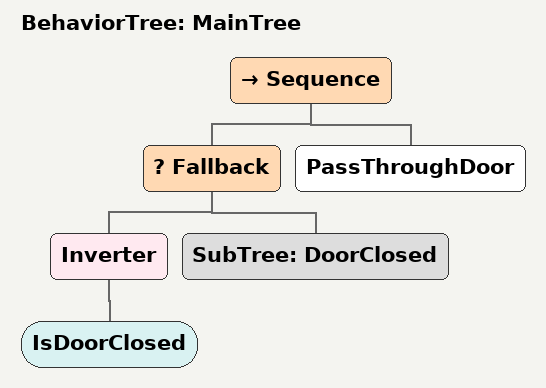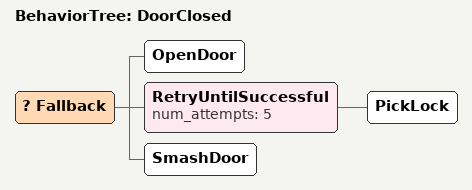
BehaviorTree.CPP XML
<root BTCPP_format="4">
    <BehaviorTree ID="MainTree">
        <Sequence>
            <Fallback>
                <Inverter>
                    <IsDoorClosed />
                </Inverter>
                <SubTree ID="DoorClosed" />
            </Fallback>
            <PassThroughDoor />
        </Sequence>
    </BehaviorTree>
    <BehaviorTree ID="DoorClosed">
        <Fallback>
            <OpenDoor />
            <RetryUntilSuccessful num_attempts="5">
                <PickLock />
            </RetryUntilSuccessful>
            <SmashDoor />
        </Fallback>
    </BehaviorTree>
</root>
